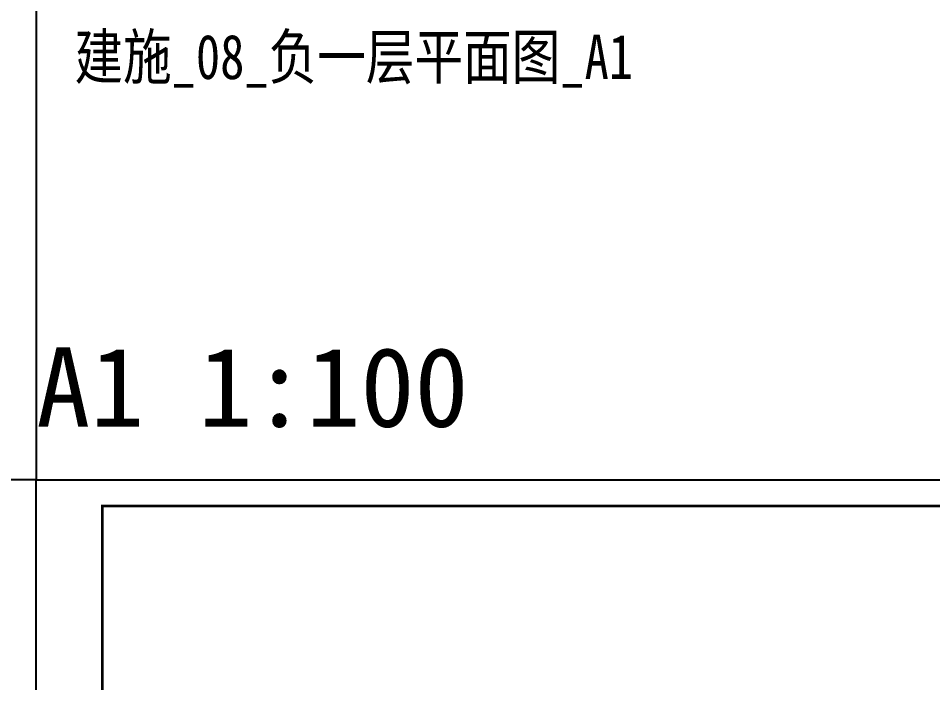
# Model space of a CAD drawing. Extents: x -518115 to 389031, y -231062 to 1628073.
# Drawn here: x -1663 to 32868, y 694183 to 719299 of the extents above; entities that cross this region are included whole.
import ezdxf
from ezdxf.xclip import XClip

# ---------------------------------------------------------------- set-up
doc = ezdxf.new("R2010")
doc.units = 0
doc.header["$LTSCALE"] = 1000
doc.header["$MEASUREMENT"] = 0
doc.header["$XCLIPFRAME"] = 0
doc.linetypes.add('DOTE', pattern=[2.42, 2, -0.2, 0.02, -0.2])
doc.layers.add('DOTE', color=19, linetype='DOTE', lineweight=9)
for name, color, linetype in [('text', 7, 'Continuous'), ('图框', 140, 'Continuous'), ('导图字', 7, 'Continuous')]:
    doc.layers.add(name, color=color, linetype=linetype)
doc.layers.add('yichutu', color=7, linetype='Continuous', true_color=0xffffff, plot=False)
doc.styles.add('_TCH_LABEL', font='')
doc.styles.add('黑体', font='')
doc.styles.get('_TCH_LABEL').set_extended_font_data('SimHei')
doc.styles.get('黑体').set_extended_font_data('SimHei')

# ---------------------------------------------------------------- blocks, each defined once
blk = doc.blocks.new('TK')
at = {"layer": '图框'}
blk.add_lwpolyline([(465375, 548714), (549475, 548714), (549475, 489314), (465375, 489314)], close=True, dxfattribs=at)
blk.add_lwpolyline([(465375, 548714), (549475, 548714), (549475, 489314), (465375, 489314)], close=True, dxfattribs=at)
at = {"layer": '图框', "const_width": 100}
blk.add_lwpolyline([(548475, 490314), (548475, 547714), (467875, 547714), (467875, 490314)], close=True, dxfattribs=at)
blk = doc.blocks.new('yct-841-594-84100-59399.9999999999-100-1000.0')
at = {"layer": 'yichutu', "color": 7, "true_color": 0xffffff}
blk.add_lwpolyline([(0, 0), (0, 59400), (84100, 59400), (84100, 0)], close=True, dxfattribs=at)
at = {"layer": 'yichutu', "color": 7, "true_color": 0xffffff, "style": '_TCH_LABEL'}
blk.add_text('A1 1:100', height=3000, dxfattribs=at).set_placement((0, 61400))
blk = doc.blocks.new('A$C74D73064')
at = {"layer": 'DOTE', "color": 5}
for p, q in [((69455, 54519), (69455, 8149)), ((72980, 54519), (72980, 8149)), ((78430, 54519), (78430, 8149)), ((83880, 54519), (83880, 8149))]:
    blk.add_line(p, q, dxfattribs=at)

msp = doc.modelspace()

# ---------------------------------------------------------------- linework, layer by layer
at = {"layer": 'text', "color": 2}
msp.add_lwpolyline([(-985.9, 701857), (-31985.9, 701857), (-31985.9, 719665.3), (-985.9, 719665.3)], close=True, dxfattribs=at)

# ---------------------------------------------------------------- block references
ref = msp.add_blockref('A$C74D73064', (-51998.8, 686857.6))
XClip(ref).set_block_clipping_path([(63315.4263196605, 50772.2515014758), (117315.4131985184, 70272.2529080271)])
msp.add_blockref('TK', (-466360.9, 153143.3))
at = {"layer": 'yichutu'}
msp.add_blockref('yct-841-594-84100-59399.9999999999-100-1000.0', (-985.9, 642457), dxfattribs=at)

# ---------------------------------------------------------------- texts
at = {"layer": '导图字', "color": 1, "style": '黑体', "width": 0.8}
msp.add_text('建施_08_负一层平面图_A1', height=1682.363, dxfattribs=at).set_placement((457.3, 717001.9))

doc.saveas('drawing.dxf')
